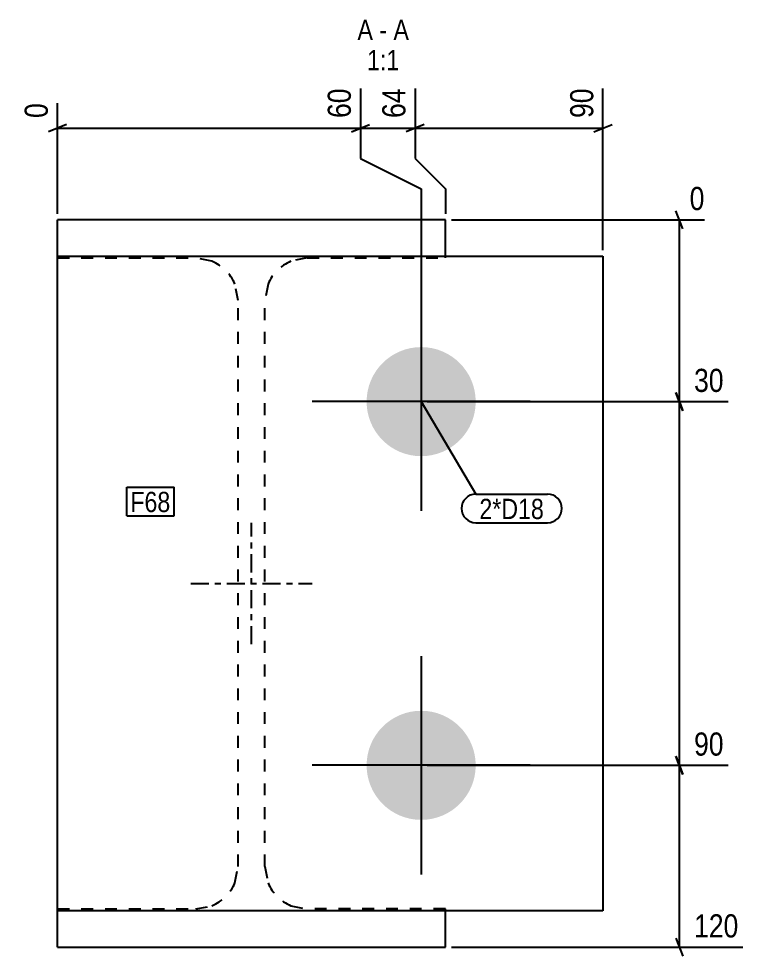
# Model space of a CAD drawing. Header units: millimetres. Extents: x -4 to 34414, y -30 to 896.
# Drawn here: x 29053.8 to 29173.4, y 2.4 to 157.1 of the extents above; entities that cross this region are included whole.
import ezdxf

# ---------------------------------------------------------------- set-up
doc = ezdxf.new("R2010")
doc.units = ezdxf.units.MM
doc.linetypes.add('DXK_LINE_DOT2', pattern=[3.9198, 1.9599, -1.9599])
doc.linetypes.add('DXK_LINE_DOT3', pattern=[5.9187, 2.979, -0.9799, 0.9799, -0.9799])
for name, color, linetype in [('MÅLSÆTNING', 7, 'Continuous'), ('STÅL', 7, 'Continuous'), ('TEKST', 7, 'Continuous')]:
    doc.layers.add(name, color=color, linetype=linetype)
doc.styles.add('Arial Narrow', font='ARIALN.TTF', dxfattribs={"height": 0.2})

msp = doc.modelspace()

# ---------------------------------------------------------------- hatches: boundary and pattern name
at = {"layer": 'STÅL', "linetype": 'Continuous'}
for points in [[(29129.24, 93.9, -1), (29111.24, 93.9, -1)], [(29129.24, 33.9, -1), (29111.24, 33.9, -1)]]:
    msp.add_hatch(color=96, dxfattribs=at).paths.add_polyline_path(points)

# ---------------------------------------------------------------- linework, layer by layer
at = {"layer": 'MÅLSÆTNING', "color": 7, "linetype": 'Continuous'}
for p, q in [((29110.24, 145.57), (29110.24, 134)), ((29110.24, 145.57), (29110.24, 134)), ((29119.24, 145.57), (29119.24, 134)), ((29119.24, 145.57), (29119.24, 134)), ((29150.24, 118.9), (29150.24, 145.57)), ((29060.24, 124.9), (29060.24, 143.13)), ((29061.74, 139.6), (29058.74, 138.4)), ((29108.74, 138.4), (29111.74, 139.6)), ((29108.74, 138.4), (29111.74, 139.6)), ((29120.74, 139.6), (29117.74, 138.4)), ((29148.74, 138.4), (29151.74, 139.6)), ((29060.24, 139), (29110.24, 139)), ((29110.24, 139), (29119.24, 139)), ((29119.24, 139), (29150.24, 139)), ((29110.24, 134), (29120.24, 129)), ((29110.24, 134), (29120.24, 129)), ((29119.24, 134), (29124.24, 129)), ((29119.24, 134), (29124.24, 129)), ((29120.24, 129), (29120.24, 94.9)), ((29120.24, 129), (29120.24, 94.9)), ((29124.24, 129), (29124.24, 124.9)), ((29124.24, 129), (29124.24, 124.9)), ((29163.44, 122.4), (29162.24, 125.4)), ((29125.24, 123.9), (29166.98, 123.9)), ((29162.84, 93.9), (29162.84, 123.9)), ((29162.24, 95.4), (29163.44, 92.4)), ((29163.44, 92.4), (29162.24, 95.4)), ((29121.24, 93.9), (29170.88, 93.9)), ((29121.24, 93.9), (29170.88, 93.9)), ((29162.84, 33.9), (29162.84, 93.9)), ((29162.24, 35.4), (29163.44, 32.4)), ((29163.44, 32.4), (29162.24, 35.4)), ((29121.24, 33.9), (29170.88, 33.9)), ((29121.24, 33.9), (29170.88, 33.9)), ((29162.84, 3.9), (29162.84, 33.9)), ((29162.24, 5.4), (29163.44, 2.4)), ((29125.24, 3.9), (29173.31, 3.9))]:
    msp.add_line(p, q, dxfattribs=at)
at = {"layer": 'STÅL', "color": 2, "linetype": 'Continuous'}
for p, q in [((29124.24, 123.9), (29060.24, 123.9)), ((29060.24, 117.9), (29060.24, 123.9)), ((29124.24, 117.9), (29124.24, 123.9)), ((29060.24, 9.9), (29060.24, 117.9)), ((29060.24, 117.9), (29150.24, 117.9)), ((29150.24, 117.9), (29150.24, 9.9)), ((29060.24, 3.9), (29060.24, 9.9)), ((29150.24, 9.9), (29060.24, 9.9)), ((29124.24, 3.9), (29124.24, 9.9)), ((29060.24, 3.9), (29124.24, 3.9))]:
    msp.add_line(p, q, dxfattribs=at)
at = {"layer": 'STÅL', "color": 7, "linetype": 'DXK_LINE_DOT2'}
for p, q in [((29060.24, 117.6), (29060.24, 117.9)), ((29060.24, 117.6), (29083.04, 117.6)), ((29085.72, 117.07), (29083.04, 117.6)), ((29101.44, 117.6), (29098.76, 117.07)), ((29101.44, 117.6), (29124.24, 117.6)), ((29124.24, 117.6), (29124.24, 117.9)), ((29090.04, 110.6), (29089.51, 113.28)), ((29094.97, 113.28), (29094.44, 110.6)), ((29090.04, 17.2), (29090.04, 110.6)), ((29094.44, 17.2), (29094.44, 110.6)), ((29089.51, 14.52), (29090.04, 17.2)), ((29094.44, 17.2), (29094.97, 14.52)), ((29060.24, 10.2), (29083.04, 10.2)), ((29060.24, 9.9), (29060.24, 10.2)), ((29083.04, 10.2), (29085.72, 10.73)), ((29098.76, 10.73), (29101.44, 10.2)), ((29124.24, 10.2), (29101.44, 10.2)), ((29124.24, 9.9), (29124.24, 10.2))]:
    msp.add_line(p, q, dxfattribs=at)
at = {"layer": 'STÅL', "color": 96, "linetype": 'Continuous'}
for p, q in [((29120.24, 111.9), (29120.24, 75.9)), ((29138.24, 93.9), (29102.24, 93.9)), ((29120.24, 51.9), (29120.24, 15.9)), ((29138.24, 33.9), (29102.24, 33.9))]:
    msp.add_line(p, q, dxfattribs=at)
at = {"layer": 'STÅL', "color": 7, "linetype": 'DXK_LINE_DOT3'}
for p, q in [((29092.24, 53.9), (29092.24, 73.9)), ((29082.24, 63.9), (29102.24, 63.9))]:
    msp.add_line(p, q, dxfattribs=at)
at = {"layer": 'STÅL', "color": 7, "linetype": 'DXK_LINE_DOT2'}
for centre, start, end in [((29083.04, 110.6), 22.5, 67.5), ((29101.44, 110.6), 112.5, 157.5), ((29083.04, 17.2), 292.5, 337.5), ((29101.44, 17.2), 202.5, 247.5)]:
    msp.add_arc(centre, 7, start, end, dxfattribs=at)

# ---------------------------------------------------------------- wipeouts: each hides what was drawn before it
at = {"color": 0, "linetype": 'Continuous'}
for points, layer in [([(29170.95, 94.7), (29170.95, 100.3), (29164.47, 100.3), (29164.47, 94.7)], 'MÅLSÆTNING'), ([(29170.95, 34.7), (29170.95, 40.3), (29164.47, 40.3), (29164.47, 34.7)], 'MÅLSÆTNING'), ([(29173.38, 4.7), (29173.38, 10.3), (29164.47, 10.3), (29164.47, 4.7)], 'MÅLSÆTNING'), ([(29112.29, 153.57), (29112.29, 157.07), (29109.73, 157.07), (29109.73, 153.57)], 'TEKST'), ([(29114.62, 153.57), (29114.62, 157.07), (29113.34, 157.07), (29113.34, 153.57)], 'TEKST'), ([(29118.22, 153.57), (29118.22, 157.07), (29115.67, 157.07), (29115.67, 153.57)], 'TEKST'), ([(29116.64, 148.57), (29116.64, 152.07), (29111.31, 152.07), (29111.31, 148.57)], 'TEKST')]:
    msp.add_wipeout(points, dxfattribs=at).dxf.layer = layer
at = {"color": 0}
for points in [[(29078.86, 75.68), (29078.86, 79.18), (29072.25, 79.18), (29072.25, 75.68)], [(29140.51, 74.53), (29140.51, 78.03), (29129.85, 78.03), (29129.85, 74.53)]]:
    msp.add_wipeout(points, dxfattribs=at).dxf.layer = 'TEKST'

# ---------------------------------------------------------------- next in the draw order: texts
at = {"layer": 'MÅLSÆTNING', "color": 3, "linetype": 'Continuous', "style": 'Arial Narrow'}
for s, p in [('30', (29165.27, 95.5)), ('90', (29165.27, 35.5)), ('120', (29165.27, 5.5))]:
    msp.add_text(s, height=3.818, dxfattribs=at).set_placement(p)
at = {"layer": 'TEKST', "color": 3, "linetype": 'Continuous', "style": 'Arial Narrow'}
for s, p in [('A', (29109.73, 153.57)), ('A', (29115.67, 153.57)), ('-', (29113.34, 153.57)), ('1:1', (29111.31, 148.57))]:
    msp.add_text(s, height=3.34, dxfattribs=at).set_placement(p)

# ---------------------------------------------------------------- next in the draw order: wipeouts: each hides what was drawn before it
at = {"color": 0, "linetype": 'Continuous'}
for points in [[(29109.44, 146.37), (29103.84, 146.37), (29103.84, 139.9), (29109.44, 139.9)], [(29118.44, 146.37), (29112.84, 146.37), (29112.84, 139.9), (29118.44, 139.9)], [(29149.44, 146.37), (29143.84, 146.37), (29143.84, 139.9), (29149.44, 139.9)], [(29059.44, 143.93), (29053.84, 143.93), (29053.84, 139.9), (29059.44, 139.9)], [(29167.78, 124.7), (29167.78, 130.3), (29163.74, 130.3), (29163.74, 124.7)]]:
    msp.add_wipeout(points, dxfattribs=at).dxf.layer = 'MÅLSÆTNING'
at = {"color": 0}
for points in [[(29078.86, 75.68), (29078.86, 79.18), (29072.25, 79.18), (29072.25, 75.68)], [(29140.51, 74.53), (29140.51, 78.03), (29129.85, 78.03), (29129.85, 74.53)]]:
    msp.add_wipeout(points, dxfattribs=at).dxf.layer = 'TEKST'

# ---------------------------------------------------------------- next in the draw order: linework, layer by layer
at = {"layer": 'MÅLSÆTNING', "color": 7, "linetype": 'Continuous'}
msp.add_line((29120.74, 139.6), (29117.74, 138.4), dxfattribs=at)
at = {"layer": 'TEKST', "color": 7, "linetype": 'Continuous'}
for p, q in [((29120.24, 93.9), (29129.25, 78.63)), ((29071.65, 79.78), (29079.46, 79.78)), ((29071.65, 75.08), (29071.65, 79.78)), ((29079.46, 75.08), (29079.46, 79.78)), ((29129.25, 78.63), (29141.11, 78.63)), ((29071.65, 75.08), (29079.46, 75.08)), ((29129.25, 73.93), (29141.11, 73.93))]:
    msp.add_line(p, q, dxfattribs=at)
for centre, start, end in [((29129.25, 76.28), 90, 270), ((29141.11, 76.28), 270, 90)]:
    msp.add_arc(centre, 2.35, start, end, dxfattribs=at)

# ---------------------------------------------------------------- next in the draw order: texts
at = {"layer": 'MÅLSÆTNING', "color": 3, "linetype": 'Continuous', "style": 'Arial Narrow'}
for s, height, p in [('64', 3.818, (29117.64, 140.7)), ('60', 3.818, (29108.64, 140.7)), ('90', 3.818, (29148.64, 140.7)), ('0', 3.82, (29058.64, 140.7))]:
    msp.add_text(s, height=height, rotation=90.0002, dxfattribs=at).set_placement(p)
msp.add_text('0', height=3.82, dxfattribs=at).set_placement((29164.54, 125.5))
at = {"layer": 'TEKST', "color": 3, "style": 'Arial Narrow'}
for s, p in [('F68', (29072.25, 75.68)), ('2*D18', (29129.85, 74.53))]:
    msp.add_text(s, height=3.34, dxfattribs=at).set_placement(p)

doc.saveas('drawing.dxf')
